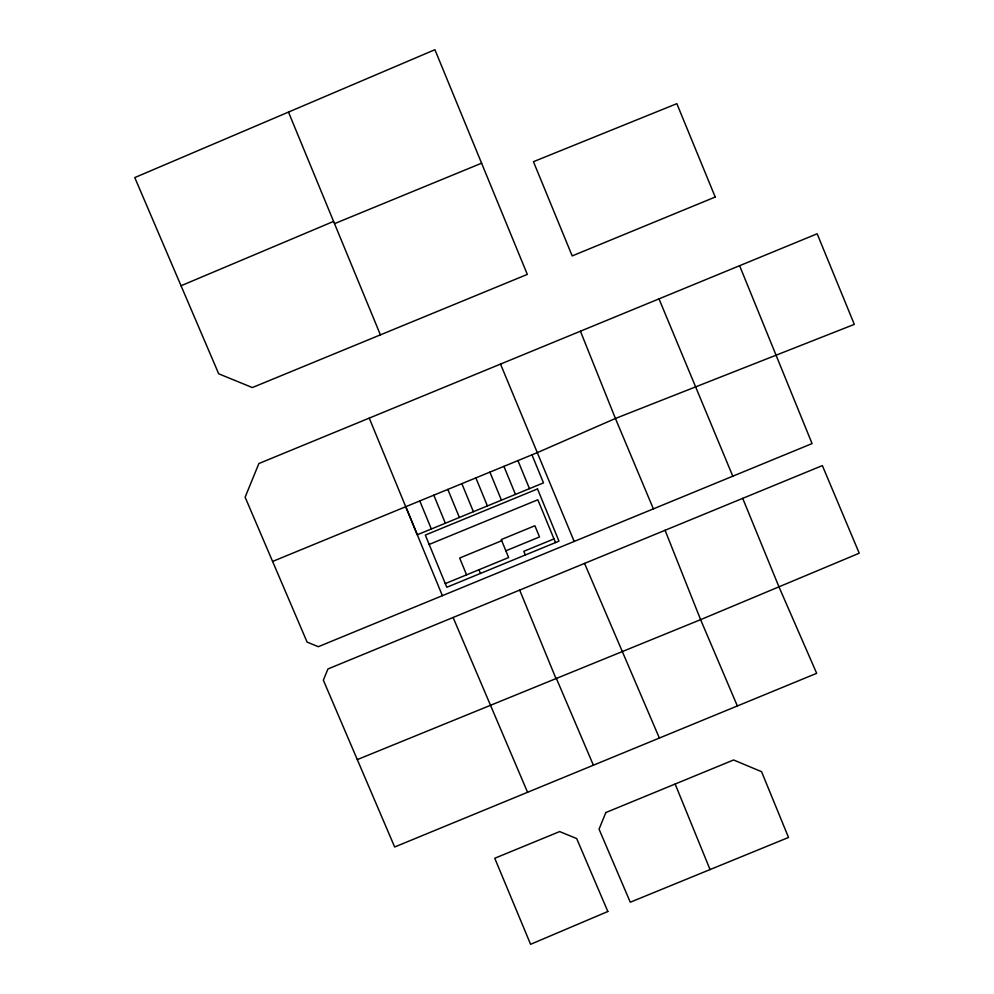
<?xml version="1.0" encoding="UTF-8"?>
<svg xmlns="http://www.w3.org/2000/svg" width="994" height="994" viewBox="0 0 994 994"><rect width="100%" height="100%" fill="white"/><g stroke="black" fill="none" stroke-linecap="round" stroke-linejoin="round"><path stroke-width="1.49" d="M181.032 285.75L333.586 221.413M739.598 265.684L812.061 443.585L318.316 646.709L307.096 642.099L245.12 497.186L258.887 463.527L817.155 233.789L854.318 324.379L615.423 418.474L537.505 452.556L272.592 561.448M334.506 223.662L481.593 163.202L527.317 274.406L252.339 387.561L218.692 373.794L134.774 177.578L434.912 49.7L481.593 163.202M429.172 544.426L537.841 499.771L555.497 542.575M501.721 540.724L459.663 558.019L466.584 574.843M505.859 550.8L539.506 536.959L534.896 525.739L501.249 539.58L508.642 557.547L445.275 583.602M553.981 538.897L523.801 551.31L525.317 554.987M742.692 498.329L779.072 587.106L816.67 673.323L394.655 846.987L323.348 680.182L327.945 668.962L822.361 465.59L859.226 553.211L700.608 619.66L357.293 759.602M584.559 563.399L659.382 738.082M737.349 705.951L700.608 619.66L665.073 530.287M556.367 678.417L593.406 765.243M453.102 617.485L527.566 792.293M653.381 508.878L615.423 418.474L580.434 331.226M500.516 364.09L574.184 541.444M659.01 298.908L732.802 476.201M288.484 112.098L380.404 334.866M369.246 418.114L442.367 595.654M531.964 454.83L543.494 482.873L417.318 534.76L405.788 506.716M517.936 460.595L529.467 488.638M503.921 466.36L515.451 494.403M489.905 472.125L501.436 500.168M475.877 477.89L487.408 505.934M519.676 590.076L555.994 678.604M461.862 483.656L473.392 511.699M447.847 489.421L459.377 517.464M478.934 569.761L480.45 573.439M433.819 495.186L445.349 523.229M419.803 500.951L431.334 528.994M675.15 784.042L710.064 869.601M605.843 812.545L599.047 829.158L630.271 902.217L788.528 837.457L761.553 771.679L733.597 759.975L605.843 812.545M607.843 911.498L530.597 944.3L494.751 858.257L559.634 831.58L576.669 838.551L607.843 911.498M715.22 197.036L572.184 255.918L533.443 161.687L676.839 103.662L715.22 197.036M537.505 488.936L425.32 535.07L446.791 587.28L558.976 541.146L537.505 488.936"/></g></svg>
